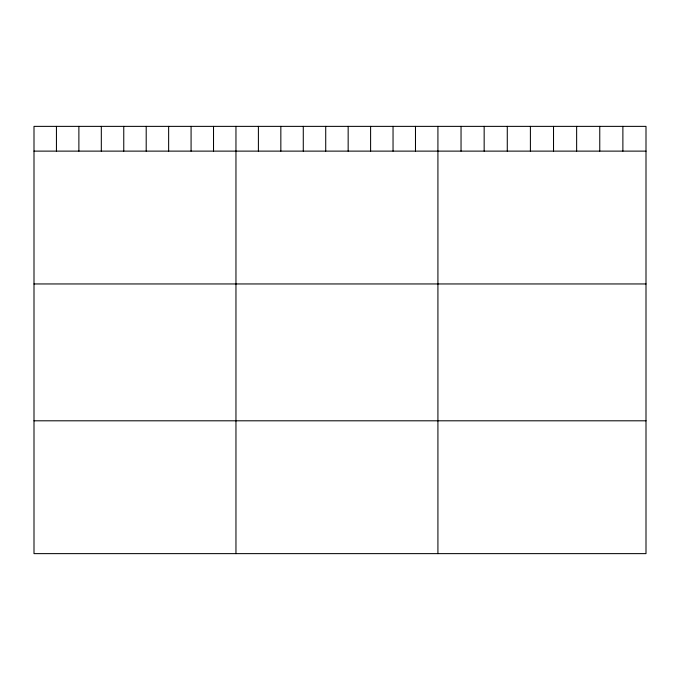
<?xml version="1.0" encoding="UTF-8"?>
<svg xmlns="http://www.w3.org/2000/svg" width="680" height="680" viewBox="0 0 680 680"><rect width="100%" height="100%" fill="white"/><g stroke="black" fill="none" stroke-linecap="round" stroke-linejoin="round"><path stroke-width="1.02" d="M646 151.121L646 553.63L34 553.63L34 126.369L646 126.369L646 151.121L34 151.121M34 283.951L646 283.951M34 420.801L646 420.801M622.88 126.369L622.88 151.121M599.76 126.369L599.76 151.121M576.64 126.369L576.64 151.121M553.52 126.369L553.52 151.121M530.4 126.369L530.4 151.121M507.28 126.369L507.28 151.121M484.16 126.369L484.16 151.121M461.04 126.369L461.04 151.121M437.92 126.369L437.92 553.63M415.48 126.369L415.48 151.121M393.04 126.369L393.04 151.121M370.6 126.369L370.6 151.121M348.16 126.369L348.16 151.121M325.72 126.369L325.72 151.121M303.28 126.369L303.28 151.121M280.84 126.369L280.84 151.121M258.4 126.369L258.4 151.121M235.96 126.369L235.96 553.63M213.52 126.369L213.52 151.121M191.08 126.369L191.08 151.121M168.64 126.369L168.64 151.121M146.2 126.369L146.2 151.121M123.76 126.369L123.76 151.121M101.32 126.369L101.32 151.121M78.88 126.369L78.88 151.121M56.44 126.369L56.44 151.121"/></g></svg>
